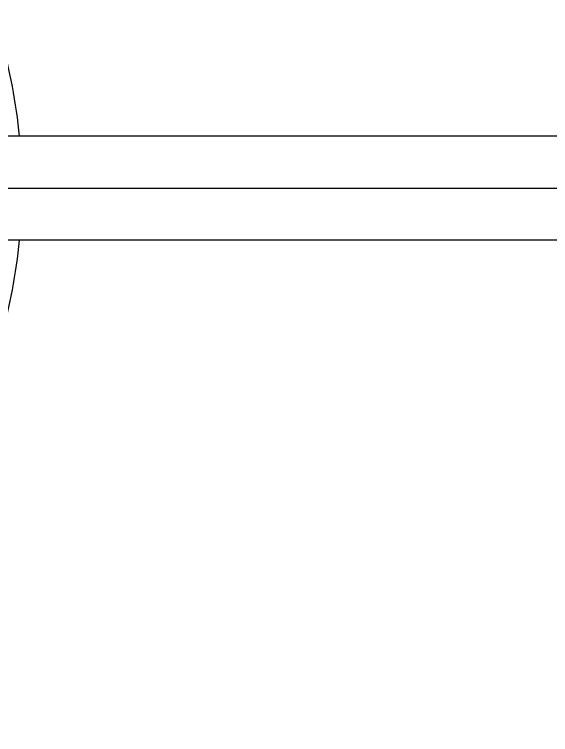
# Model space of a CAD drawing. Header units: millimetres. Extents: x 18456 to 179493, y -203649 to 469211.
# Drawn here: x 105091.6 to 105189.8, y 46721.1 to 46852.9 of the extents above; entities that cross this region are included whole.
import ezdxf

# ---------------------------------------------------------------- set-up
doc = ezdxf.new("R2010")
doc.units = ezdxf.units.MM
doc.layers.add('X-평면도(기본형)$0$FUR', color=6, linetype='Continuous', true_color=0xff00ff)

# ---------------------------------------------------------------- blocks, each defined once
blk = doc.blocks.new('X-평면도(기본형)$0$A$C5C7666B6')
at = {"layer": 'X-평면도(기본형)$0$FUR'}
for p, q in [((94.3, 134.86), (499.83, 134.86)), ((94.3, 115.86), (499.83, 115.86))]:
    blk.add_line(p, q, dxfattribs=at)
at = {"layer": 'X-평면도(기본형)$0$FUR', "color": 1, "true_color": 0xff0000}
blk.add_line((600.32, 125.36), (-4.7, 125.36), dxfattribs=at)
at = {"layer": 'X-평면도(기본형)$0$FUR'}
for points, knots in [([(406.15, 134.86), (406.73, 140.97), (409.02, 153.12), (415.73, 170.37), (425.47, 186.1), (437.92, 199.77), (452.66, 210.91), (469.19, 219.16), (486.94, 224.22), (499.21, 225.36), (505.33, 225.36)], [0, 0, 0, 0, 18.415624, 36.824706, 55.223913, 73.611239, 91.986273, 110.35026, 128.705955, 147.057143, 147.057143, 147.057143, 147.057143]), ([(505.33, 25.36), (499.21, 25.36), (486.94, 26.49), (469.19, 31.55), (452.66, 39.8), (437.92, 50.94), (425.47, 64.61), (415.73, 80.35), (409.02, 97.6), (406.73, 109.74), (406.15, 115.85)], [0, 0, 0, 0, 18.351189, 36.706883, 55.070871, 73.445905, 91.833231, 110.232439, 128.641521, 147.057145, 147.057145, 147.057145, 147.057145])]:
    blk.add_open_spline(points, degree=3, knots=knots, dxfattribs=at)

msp = doc.modelspace()

# ---------------------------------------------------------------- block references
at = {"layer": 'X-평면도(기본형)$0$FUR', "xscale": -1}
msp.add_blockref('X-평면도(기본형)$0$A$C5C7666B6', (105498.63, 46695.72), dxfattribs=at)

doc.saveas('drawing.dxf')
